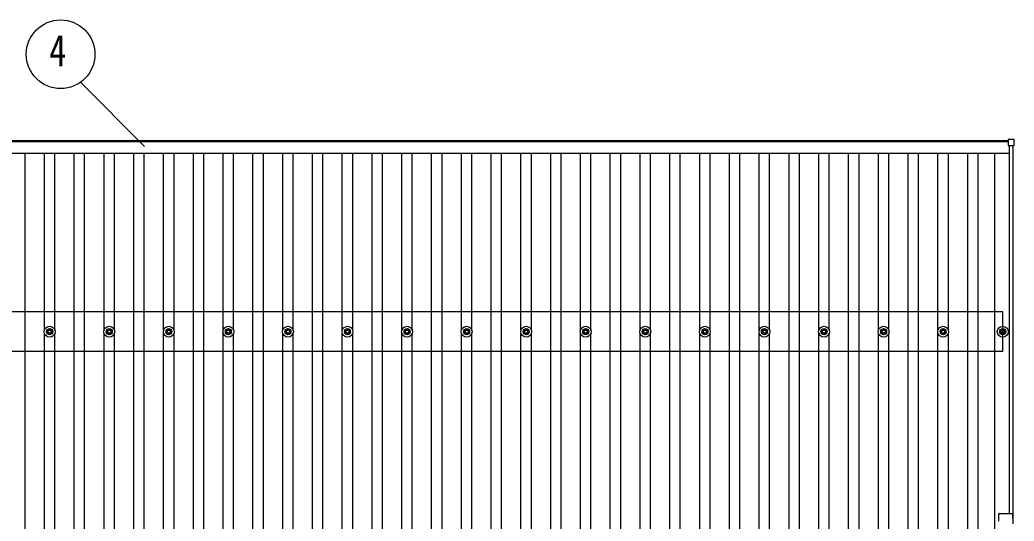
# Model space of a CAD drawing. Units: millimetres, scale not verified. Extents: x -16820 to 16820, y -11880 to 11880.
# Drawn here: x -11952 to -8614, y 7991 to 9673 of the extents above; entities that cross this region are included whole.
import ezdxf
from ezdxf.enums import TextEntityAlignment as Align

# ---------------------------------------------------------------- set-up
doc = ezdxf.new("R2010")
doc.units = ezdxf.units.MM
doc.header["$LTSCALE"] = 50
for name, color, linetype in [('0-5_YKK_13', 4, 'Continuous'), ('0-6_YKK_A1', 4, 'Continuous'), ('0-7_YKK_D', 6, 'Continuous')]:
    doc.layers.add(name, color=color, linetype=linetype)
doc.styles.add('ＭＳ ゴシック', font='')
doc.styles.get('ＭＳ ゴシック').set_extended_font_data('MS Gothic')

msp = doc.modelspace()

# ---------------------------------------------------------------- linework, layer by layer
at = {"layer": '0-5_YKK_13'}
for p, q in [((-8633.62, 9270.63), (-8633.62, 9252.63)), ((-8614.62, 9271.63), (-8632.62, 9271.63)), ((-8632.62, 9251.63), (-8614.62, 9251.63)), ((-8613.62, 9252.63), (-8613.62, 9270.63)), ((-11861.92, 8628.45), (-11857.51, 8628.45)), ((-11861.92, 8624.95), (-11857.51, 8624.95)), ((-11853.67, 8636.69), (-11853.67, 8632.28)), ((-11853.67, 8621.11), (-11853.67, 8616.7)), ((-11850.17, 8636.69), (-11850.17, 8632.28)), ((-11850.17, 8621.11), (-11850.17, 8616.7)), ((-11846.34, 8628.45), (-11841.93, 8628.45)), ((-11846.34, 8624.95), (-11841.93, 8624.95)), ((-11661.92, 8628.45), (-11657.51, 8628.45)), ((-11661.92, 8624.95), (-11657.51, 8624.95)), ((-11653.67, 8636.69), (-11653.67, 8632.28)), ((-11653.67, 8621.11), (-11653.67, 8616.7)), ((-11650.17, 8636.69), (-11650.17, 8632.28)), ((-11650.17, 8621.11), (-11650.17, 8616.7)), ((-11646.34, 8628.45), (-11641.93, 8628.45)), ((-11646.34, 8624.95), (-11641.93, 8624.95)), ((-11461.92, 8628.45), (-11457.51, 8628.45)), ((-11461.92, 8624.95), (-11457.51, 8624.95)), ((-11453.67, 8636.69), (-11453.67, 8632.28)), ((-11453.67, 8621.11), (-11453.67, 8616.7)), ((-11450.17, 8636.69), (-11450.17, 8632.28)), ((-11450.17, 8621.11), (-11450.17, 8616.7)), ((-11446.34, 8628.45), (-11441.93, 8628.45)), ((-11446.34, 8624.95), (-11441.93, 8624.95)), ((-11261.92, 8628.45), (-11257.51, 8628.45)), ((-11261.92, 8624.95), (-11257.51, 8624.95)), ((-11253.67, 8636.69), (-11253.67, 8632.28)), ((-11253.67, 8621.11), (-11253.67, 8616.7)), ((-11250.17, 8636.69), (-11250.17, 8632.28)), ((-11250.17, 8621.11), (-11250.17, 8616.7)), ((-11246.34, 8628.45), (-11241.93, 8628.45)), ((-11246.34, 8624.95), (-11241.93, 8624.95)), ((-11061.92, 8628.45), (-11057.51, 8628.45)), ((-11061.92, 8624.95), (-11057.51, 8624.95)), ((-11053.67, 8636.69), (-11053.67, 8632.28)), ((-11053.67, 8621.11), (-11053.67, 8616.7)), ((-11050.17, 8636.69), (-11050.17, 8632.28)), ((-11050.17, 8621.11), (-11050.17, 8616.7)), ((-11046.34, 8628.45), (-11041.93, 8628.45)), ((-11046.34, 8624.95), (-11041.93, 8624.95)), ((-10861.92, 8628.45), (-10857.51, 8628.45)), ((-10861.92, 8624.95), (-10857.51, 8624.95)), ((-10853.67, 8636.69), (-10853.67, 8632.28)), ((-10853.67, 8621.11), (-10853.67, 8616.7)), ((-10850.17, 8636.69), (-10850.17, 8632.28)), ((-10850.17, 8621.11), (-10850.17, 8616.7)), ((-10846.34, 8628.45), (-10841.93, 8628.45)), ((-10846.34, 8624.95), (-10841.93, 8624.95)), ((-10661.92, 8628.45), (-10657.51, 8628.45)), ((-10661.92, 8624.95), (-10657.51, 8624.95)), ((-10653.67, 8636.69), (-10653.67, 8632.28)), ((-10653.67, 8621.11), (-10653.67, 8616.7)), ((-10650.17, 8636.69), (-10650.17, 8632.28)), ((-10650.17, 8621.11), (-10650.17, 8616.7)), ((-10646.34, 8628.45), (-10641.93, 8628.45)), ((-10646.34, 8624.95), (-10641.93, 8624.95)), ((-10461.92, 8628.45), (-10457.51, 8628.45)), ((-10461.92, 8624.95), (-10457.51, 8624.95)), ((-10453.67, 8636.69), (-10453.67, 8632.28)), ((-10453.67, 8621.11), (-10453.67, 8616.7)), ((-10450.17, 8636.69), (-10450.17, 8632.28)), ((-10450.17, 8621.11), (-10450.17, 8616.7)), ((-10446.34, 8628.45), (-10441.93, 8628.45)), ((-10446.34, 8624.95), (-10441.93, 8624.95)), ((-10261.92, 8628.45), (-10257.51, 8628.45)), ((-10261.92, 8624.95), (-10257.51, 8624.95)), ((-10253.67, 8636.69), (-10253.67, 8632.28)), ((-10253.67, 8621.11), (-10253.67, 8616.7)), ((-10250.17, 8636.69), (-10250.17, 8632.28)), ((-10250.17, 8621.11), (-10250.17, 8616.7)), ((-10246.34, 8628.45), (-10241.93, 8628.45)), ((-10246.34, 8624.95), (-10241.93, 8624.95)), ((-10061.92, 8628.45), (-10057.51, 8628.45)), ((-10061.92, 8624.95), (-10057.51, 8624.95)), ((-10053.67, 8636.69), (-10053.67, 8632.28)), ((-10053.67, 8621.11), (-10053.67, 8616.7)), ((-10050.17, 8636.69), (-10050.17, 8632.28)), ((-10050.17, 8621.11), (-10050.17, 8616.7)), ((-10046.34, 8628.45), (-10041.93, 8628.45)), ((-10046.34, 8624.95), (-10041.93, 8624.95)), ((-9861.92, 8628.45), (-9857.51, 8628.45)), ((-9861.92, 8624.95), (-9857.51, 8624.95)), ((-9853.67, 8636.69), (-9853.67, 8632.28)), ((-9853.67, 8621.11), (-9853.67, 8616.7)), ((-9850.17, 8636.69), (-9850.17, 8632.28)), ((-9850.17, 8621.11), (-9850.17, 8616.7)), ((-9846.34, 8628.45), (-9841.93, 8628.45)), ((-9846.34, 8624.95), (-9841.93, 8624.95)), ((-9661.92, 8628.45), (-9657.51, 8628.45)), ((-9661.92, 8624.95), (-9657.51, 8624.95)), ((-9653.67, 8636.69), (-9653.67, 8632.28)), ((-9653.67, 8621.11), (-9653.67, 8616.7)), ((-9650.17, 8636.69), (-9650.17, 8632.28)), ((-9650.17, 8621.11), (-9650.17, 8616.7)), ((-9646.34, 8628.45), (-9641.93, 8628.45)), ((-9646.34, 8624.95), (-9641.93, 8624.95)), ((-9461.92, 8628.45), (-9457.51, 8628.45)), ((-9461.92, 8624.95), (-9457.51, 8624.95)), ((-9453.67, 8636.69), (-9453.67, 8632.28)), ((-9453.67, 8621.11), (-9453.67, 8616.7)), ((-9450.17, 8636.69), (-9450.17, 8632.28)), ((-9450.17, 8621.11), (-9450.17, 8616.7)), ((-9446.34, 8628.45), (-9441.93, 8628.45)), ((-9446.34, 8624.95), (-9441.93, 8624.95)), ((-9261.92, 8628.45), (-9257.51, 8628.45)), ((-9261.92, 8624.95), (-9257.51, 8624.95)), ((-9253.67, 8636.69), (-9253.67, 8632.28)), ((-9253.67, 8621.11), (-9253.67, 8616.7)), ((-9250.17, 8636.69), (-9250.17, 8632.28)), ((-9250.17, 8621.11), (-9250.17, 8616.7)), ((-9246.34, 8628.45), (-9241.93, 8628.45)), ((-9246.34, 8624.95), (-9241.93, 8624.95)), ((-9061.92, 8628.45), (-9057.51, 8628.45)), ((-9061.92, 8624.95), (-9057.51, 8624.95)), ((-9053.67, 8636.69), (-9053.67, 8632.28)), ((-9053.67, 8621.11), (-9053.67, 8616.7)), ((-9050.17, 8636.69), (-9050.17, 8632.28)), ((-9050.17, 8621.11), (-9050.17, 8616.7)), ((-9046.34, 8628.45), (-9041.93, 8628.45)), ((-9046.34, 8624.95), (-9041.93, 8624.95)), ((-8861.92, 8628.45), (-8857.51, 8628.45)), ((-8861.92, 8624.95), (-8857.51, 8624.95)), ((-8853.67, 8636.69), (-8853.67, 8632.28)), ((-8853.67, 8621.11), (-8853.67, 8616.7)), ((-8850.17, 8636.69), (-8850.17, 8632.28)), ((-8850.17, 8621.11), (-8850.17, 8616.7)), ((-8846.34, 8628.45), (-8841.93, 8628.45)), ((-8846.34, 8624.95), (-8841.93, 8624.95)), ((-8661.92, 8628.45), (-8657.51, 8628.45)), ((-8661.92, 8624.95), (-8657.51, 8624.95)), ((-8653.67, 8636.69), (-8653.67, 8632.28)), ((-8653.67, 8621.11), (-8653.67, 8616.7)), ((-8650.17, 8636.69), (-8650.17, 8632.28)), ((-8650.17, 8621.11), (-8650.17, 8616.7)), ((-8646.34, 8628.45), (-8641.93, 8628.45)), ((-8646.34, 8624.95), (-8641.93, 8624.95)), ((-8664.92, 7991.82), (-8664.92, 8015.42)), ((-8663.92, 8016.42), (-8641.32, 8016.42)), ((-8640.52, 8016.42), (-8618.92, 8016.42)), ((-8617.92, 8001.42), (-8617.92, 8015.42)), ((-8617.92, 8001.42), (-8616.42, 8001.42)), ((-8616.42, 7981.42), (-8616.42, 8001.42))]:
    msp.add_line(p, q, dxfattribs=at)
for centre, radius in [((-11851.92, 8626.7), 18.25), ((-11851.92, 8626.7), 10.15), ((-11851.92, 8626.7), 5.85), ((-11851.92, 8626.7), 5.25), ((-11651.92, 8626.7), 18.25), ((-11651.92, 8626.7), 10.15), ((-11651.92, 8626.7), 5.85), ((-11651.92, 8626.7), 5.25), ((-11451.92, 8626.7), 18.25), ((-11451.92, 8626.7), 10.15), ((-11451.92, 8626.7), 5.85), ((-11451.92, 8626.7), 5.25), ((-11251.92, 8626.7), 18.25), ((-11251.92, 8626.7), 10.15), ((-11251.92, 8626.7), 5.85), ((-11251.92, 8626.7), 5.25), ((-11051.92, 8626.7), 18.25), ((-11051.92, 8626.7), 10.15), ((-11051.92, 8626.7), 5.85), ((-11051.92, 8626.7), 5.25), ((-10851.92, 8626.7), 18.25), ((-10851.92, 8626.7), 10.15), ((-10851.92, 8626.7), 5.85), ((-10851.92, 8626.7), 5.25), ((-10651.92, 8626.7), 18.25), ((-10651.92, 8626.7), 10.15), ((-10651.92, 8626.7), 5.85), ((-10651.92, 8626.7), 5.25), ((-10451.92, 8626.7), 18.25), ((-10451.92, 8626.7), 10.15), ((-10451.92, 8626.7), 5.85), ((-10451.92, 8626.7), 5.25), ((-10251.92, 8626.7), 18.25), ((-10251.92, 8626.7), 10.15), ((-10251.92, 8626.7), 5.85), ((-10251.92, 8626.7), 5.25), ((-10051.92, 8626.7), 18.25), ((-10051.92, 8626.7), 10.15), ((-10051.92, 8626.7), 5.85), ((-10051.92, 8626.7), 5.25), ((-9851.92, 8626.7), 18.25), ((-9851.92, 8626.7), 10.15), ((-9851.92, 8626.7), 5.85), ((-9851.92, 8626.7), 5.25), ((-9651.92, 8626.7), 18.25), ((-9651.92, 8626.7), 10.15), ((-9651.92, 8626.7), 5.85), ((-9651.92, 8626.7), 5.25), ((-9451.92, 8626.7), 18.25), ((-9451.92, 8626.7), 10.15), ((-9451.92, 8626.7), 5.85), ((-9451.92, 8626.7), 5.25), ((-9251.92, 8626.7), 18.25), ((-9251.92, 8626.7), 10.15), ((-9251.92, 8626.7), 5.85), ((-9251.92, 8626.7), 5.25), ((-9051.92, 8626.7), 18.25), ((-9051.92, 8626.7), 10.15), ((-9051.92, 8626.7), 5.85), ((-9051.92, 8626.7), 5.25), ((-8851.92, 8626.7), 18.25), ((-8851.92, 8626.7), 10.15), ((-8851.92, 8626.7), 5.85), ((-8851.92, 8626.7), 5.25), ((-8651.92, 8626.7), 18.25), ((-8651.92, 8626.7), 10.15), ((-8651.92, 8626.7), 5.85), ((-8651.92, 8626.7), 5.25)]:
    msp.add_circle(centre, radius, dxfattribs=at)
for centre, radius, start, end in [((-8632.62, 9270.63), 1, 90, 180), ((-8632.62, 9252.63), 1, 180, 270), ((-8614.62, 9270.63), 1, 0, 90), ((-8614.62, 9252.63), 1, 270, 0), ((-8663.92, 8015.42), 1, 90, 180), ((-8640.92, 8016.72), 0.5, 216.8699, 323.1301), ((-8618.92, 8015.42), 1, 0, 90), ((-8665.22, 7991.42), 0.5, 306.8699, 53.1301)]:
    msp.add_arc(centre, radius, start, end, dxfattribs=at)
at = {"layer": '0-6_YKK_A1'}
for p, q in [((-14070.22, 9268.33), (-8633.62, 9268.33)), ((-8633.62, 9263.54), (-14070.22, 9263.54)), ((-8628.92, 8016.42), (-8628.92, 9251.63)), ((-8616.92, 8001.42), (-8616.92, 9251.63)), ((-14074.92, 9225.54), (-8628.92, 9225.54)), ((-11934.42, 2624.88), (-11934.42, 9225.54)), ((-11869.42, 8631.88), (-11869.42, 9225.54)), ((-11834.42, 8631.87), (-11834.42, 9225.54)), ((-11769.42, 2624.88), (-11769.42, 9225.54)), ((-11734.42, 2624.88), (-11734.42, 9225.54)), ((-11669.42, 8631.88), (-11669.42, 9225.54)), ((-11634.42, 8631.87), (-11634.42, 9225.54)), ((-11569.42, 2624.88), (-11569.42, 9225.54)), ((-11534.42, 2624.88), (-11534.42, 9225.54)), ((-11469.42, 8631.88), (-11469.42, 9225.54)), ((-11434.42, 8631.87), (-11434.42, 9225.54)), ((-11369.42, 2624.88), (-11369.42, 9225.54)), ((-11334.42, 2624.88), (-11334.42, 9225.54)), ((-11269.42, 8631.88), (-11269.42, 9225.54)), ((-11234.42, 8631.87), (-11234.42, 9225.54)), ((-11169.42, 2624.88), (-11169.42, 9225.54)), ((-11134.42, 2624.88), (-11134.42, 9225.54)), ((-11069.42, 8631.88), (-11069.42, 9225.54)), ((-11034.42, 8631.87), (-11034.42, 9225.54)), ((-10969.42, 2624.88), (-10969.42, 9225.54)), ((-10934.42, 2624.88), (-10934.42, 9225.54)), ((-10869.42, 8631.88), (-10869.42, 9225.54)), ((-10834.42, 8631.87), (-10834.42, 9225.54)), ((-10769.42, 2624.88), (-10769.42, 9225.54)), ((-10734.42, 2624.88), (-10734.42, 9225.54)), ((-10669.42, 8631.88), (-10669.42, 9225.54)), ((-10634.42, 8631.87), (-10634.42, 9225.54)), ((-10569.42, 2624.88), (-10569.42, 9225.54)), ((-10534.42, 2624.88), (-10534.42, 9225.54)), ((-10469.42, 8631.88), (-10469.42, 9225.54)), ((-10434.42, 8631.87), (-10434.42, 9225.54)), ((-10369.42, 2624.88), (-10369.42, 9225.54)), ((-10334.42, 2624.88), (-10334.42, 9225.54)), ((-10269.42, 8631.88), (-10269.42, 9225.54)), ((-10234.42, 8631.87), (-10234.42, 9225.54)), ((-10169.42, 2624.88), (-10169.42, 9225.54)), ((-10134.42, 2624.88), (-10134.42, 9225.54)), ((-10069.42, 8631.88), (-10069.42, 9225.54)), ((-10034.42, 8631.87), (-10034.42, 9225.54)), ((-9969.42, 2624.88), (-9969.42, 9225.54)), ((-9934.42, 2624.88), (-9934.42, 9225.54)), ((-9869.42, 8631.88), (-9869.42, 9225.54)), ((-9834.42, 8631.87), (-9834.42, 9225.54)), ((-9769.42, 2624.88), (-9769.42, 9225.54)), ((-9734.42, 2624.88), (-9734.42, 9225.54)), ((-9669.42, 8631.88), (-9669.42, 9225.54)), ((-9634.42, 8631.87), (-9634.42, 9225.54)), ((-9569.42, 2624.88), (-9569.42, 9225.54)), ((-9534.42, 2624.88), (-9534.42, 9225.54)), ((-9469.42, 8631.88), (-9469.42, 9225.54)), ((-9434.42, 8631.87), (-9434.42, 9225.54)), ((-9369.42, 2624.88), (-9369.42, 9225.54)), ((-9334.42, 2624.88), (-9334.42, 9225.54)), ((-9269.42, 8631.88), (-9269.42, 9225.54)), ((-9234.42, 8631.87), (-9234.42, 9225.54)), ((-9169.42, 2624.88), (-9169.42, 9225.54)), ((-9134.42, 2624.88), (-9134.42, 9225.54)), ((-9069.42, 8631.88), (-9069.42, 9225.54)), ((-9034.42, 8631.87), (-9034.42, 9225.54)), ((-8969.42, 2624.88), (-8969.42, 9225.54)), ((-8934.42, 2624.88), (-8934.42, 9225.54)), ((-8869.42, 8631.88), (-8869.42, 9225.54)), ((-8834.42, 8631.87), (-8834.42, 9225.54)), ((-8769.42, 2624.88), (-8769.42, 9225.54)), ((-8734.42, 2624.88), (-8734.42, 9225.54)), ((-8678.42, 2624.88), (-8678.42, 9225.54)), ((-8651.92, 8693.7), (-14051.92, 8693.7)), ((-8651.92, 8559.7), (-8651.92, 8693.7)), ((-11869.42, 6831.88), (-11869.42, 8621.51)), ((-11834.42, 6831.87), (-11834.42, 8621.53)), ((-11669.42, 6831.88), (-11669.42, 8621.51)), ((-11634.42, 6831.87), (-11634.42, 8621.53)), ((-11469.42, 6831.88), (-11469.42, 8621.51)), ((-11434.42, 6831.87), (-11434.42, 8621.53)), ((-11269.42, 6831.88), (-11269.42, 8621.51)), ((-11234.42, 6831.87), (-11234.42, 8621.53)), ((-11069.42, 6831.88), (-11069.42, 8621.51)), ((-11034.42, 6831.87), (-11034.42, 8621.53)), ((-10869.42, 6831.88), (-10869.42, 8621.51)), ((-10834.42, 6831.87), (-10834.42, 8621.53)), ((-10669.42, 6831.88), (-10669.42, 8621.51)), ((-10634.42, 6831.87), (-10634.42, 8621.53)), ((-10469.42, 6831.88), (-10469.42, 8621.51)), ((-10434.42, 6831.87), (-10434.42, 8621.53)), ((-10269.42, 6831.88), (-10269.42, 8621.51)), ((-10234.42, 6831.87), (-10234.42, 8621.53)), ((-10069.42, 6831.88), (-10069.42, 8621.51)), ((-10034.42, 6831.87), (-10034.42, 8621.53)), ((-9869.42, 6831.88), (-9869.42, 8621.51)), ((-9834.42, 6831.87), (-9834.42, 8621.53)), ((-9669.42, 6831.88), (-9669.42, 8621.51)), ((-9634.42, 6831.87), (-9634.42, 8621.53)), ((-9469.42, 6831.88), (-9469.42, 8621.51)), ((-9434.42, 6831.87), (-9434.42, 8621.53)), ((-9269.42, 6831.88), (-9269.42, 8621.51)), ((-9234.42, 6831.87), (-9234.42, 8621.53)), ((-9069.42, 6831.88), (-9069.42, 8621.51)), ((-9034.42, 6831.87), (-9034.42, 8621.53)), ((-8869.42, 6831.88), (-8869.42, 8621.51)), ((-8834.42, 6831.87), (-8834.42, 8621.53)), ((-8651.92, 8559.7), (-14051.92, 8559.7))]:
    msp.add_line(p, q, dxfattribs=at)
at = {"layer": '0-7_YKK_D'}
msp.add_line((-11533.19, 9248.07), (-11748.79, 9463.66), dxfattribs=at)
msp.add_circle((-11815.2, 9557.79), 115.2, dxfattribs=at)

# ---------------------------------------------------------------- texts
at = {"layer": '0-7_YKK_D', "style": 'ＭＳ ゴシック', "width": 0.8}
msp.add_text('4', height=105.6, dxfattribs=at).set_placement((-11853.6, 9485.79), align=Align.BOTTOM_LEFT)

doc.saveas('drawing.dxf')
